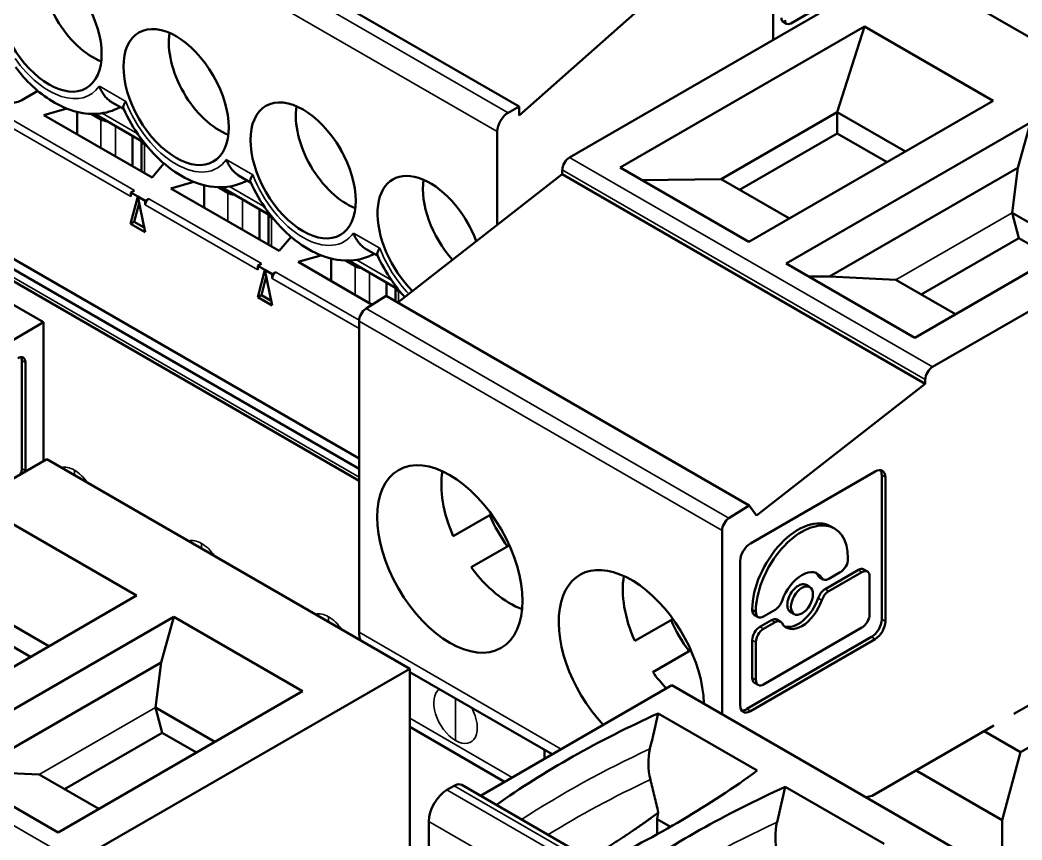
# Model space of a CAD drawing. Header units: millimetres. Extents: x 3137 to 5094, y 789 to 1822.
# Drawn here: x 4167.57 to 4187.09, y 1657.52 to 1673.49 of the extents above; entities that cross this region are included whole.
import ezdxf

# ---------------------------------------------------------------- set-up
doc = ezdxf.new("R2010")
doc.units = ezdxf.units.MM
doc.header["$LTSCALE"] = 1.8
doc.layers.add('외형선(ISO)', color=7, linetype='Continuous', lineweight=50)
doc.layers.add('좁은 외형선(ISO)', color=7, linetype='Continuous', lineweight=35)

msp = doc.modelspace()

# ---------------------------------------------------------------- linework, layer by layer
at = {"layer": '외형선(ISO)'}
for p, q in [((4177.293, 1671.807), (4167.252, 1677.605)), ((4182.243, 1673.123), (4182.243, 1675.228)), ((4178.277, 1670.816), (4184.782, 1674.572)), ((4191.853, 1670.489), (4184.782, 1674.572)), ((4182.584, 1673.427), (4184.022, 1674.257)), ((4177.293, 1671.629), (4179.98, 1674.012)), ((4157.989, 1673.4), (4168.03, 1667.603)), ((4184.022, 1673.364), (4179.261, 1670.616)), ((4182.434, 1673.46), (4182.505, 1673.419)), ((4184.022, 1673.364), (4183.492, 1671.7)), ((4186.529, 1671.917), (4184.022, 1673.364)), ((4171.288, 1672.489), (4171.38, 1672.329)), ((4167.919, 1672.111), (4167.605, 1671.93)), ((4168.485, 1671.766), (4168.037, 1671.64)), ((4169.589, 1671.759), (4169.354, 1671.894)), ((4177.081, 1671.685), (4177.293, 1671.807)), ((4177.293, 1671.807), (4177.293, 1671.629)), ((4186.529, 1671.917), (4181.768, 1669.168)), ((4168.037, 1671.64), (4170.144, 1670.424)), ((4168.684, 1671.267), (4168.684, 1671.702)), ((4169.147, 1671.554), (4168.957, 1671.664)), ((4169.022, 1671.664), (4169.984, 1671.108)), ((4181.229, 1670.394), (4183.492, 1671.7)), ((4183.492, 1671.7), (4183.492, 1671.284)), ((4183.492, 1671.7), (4184.823, 1670.931)), ((4187.254, 1671.498), (4182.493, 1668.749)), ((4187.254, 1671.498), (4187.007, 1670.611)), ((4169.762, 1670.644), (4169.762, 1671.237)), ((4176.869, 1669.5), (4176.869, 1671.318)), ((4181.59, 1670.185), (4183.492, 1671.284)), ((4183.492, 1671.284), (4184.462, 1670.723)), ((4169.937, 1671.136), (4169.937, 1670.543)), ((4170.041, 1671.038), (4169.996, 1671.064)), ((4173.763, 1671.06), (4173.855, 1670.9)), ((4170.144, 1670.424), (4170.375, 1670.698)), ((4179.261, 1670.616), (4181.768, 1669.168)), ((4183.339, 1668.493), (4187.007, 1670.611)), ((4187.007, 1670.611), (4186.896, 1669.734)), ((4172.064, 1670.33), (4171.829, 1670.465)), ((4174.932, 1667.987), (4178.135, 1670.489)), ((4178.135, 1670.571), (4178.135, 1670.489)), ((4185.207, 1666.407), (4178.135, 1670.489)), ((4181.229, 1670.394), (4179.685, 1670.371)), ((4181.229, 1670.394), (4182.56, 1669.625)), ((4185.348, 1666.734), (4191.853, 1670.489)), ((4170.512, 1670.211), (4170.96, 1670.337)), ((4170.512, 1670.211), (4172.619, 1668.995)), ((4171.159, 1669.838), (4171.159, 1670.273)), ((4171.432, 1670.235), (4171.622, 1670.125)), ((4171.497, 1670.235), (4172.459, 1669.679)), ((4169.868, 1670.052), (4169.726, 1669.522)), ((4169.727, 1670.134), (4169.798, 1670.174)), ((4169.727, 1670.134), (4169.868, 1670.052)), ((4169.727, 1670.052), (4169.727, 1670.134)), ((4169.868, 1670.052), (4170.01, 1669.97)), ((4170.01, 1669.358), (4169.868, 1670.052)), ((4170.01, 1669.97), (4170.08, 1670.011)), ((4189.762, 1670.05), (4185.001, 1667.302)), ((4169.797, 1669.563), (4169.894, 1669.926)), ((4170.01, 1669.97), (4170.01, 1669.889)), ((4172.237, 1669.215), (4172.237, 1669.808)), ((4172.412, 1669.707), (4172.412, 1669.114)), ((4172.516, 1669.61), (4172.47, 1669.636)), ((4176.238, 1669.631), (4176.33, 1669.471)), ((4186.896, 1669.734), (4188.055, 1669.065)), ((4186.896, 1669.734), (4187.027, 1669.242)), ((4169.726, 1669.522), (4169.797, 1669.563)), ((4169.726, 1669.522), (4170.01, 1669.358)), ((4169.991, 1669.45), (4169.797, 1669.563)), ((4172.619, 1668.995), (4172.85, 1669.269)), ((4187.027, 1669.242), (4185.125, 1668.144)), ((4187.027, 1669.242), (4187.695, 1668.857)), ((4174.176, 1664.748), (4166.722, 1669.052)), ((4174.176, 1664.952), (4166.898, 1669.154)), ((4174.539, 1668.901), (4174.304, 1669.037)), ((4172.987, 1668.782), (4173.434, 1668.908)), ((4173.634, 1668.409), (4173.634, 1668.845)), ((4166.763, 1668.797), (4174.176, 1664.517)), ((4172.202, 1668.705), (4172.272, 1668.746)), ((4172.202, 1668.705), (4172.343, 1668.623)), ((4172.202, 1668.623), (4172.202, 1668.705)), ((4172.987, 1668.782), (4174.434, 1667.947)), ((4173.906, 1668.806), (4174.097, 1668.697)), ((4173.972, 1668.806), (4174.934, 1668.251)), ((4185.001, 1667.302), (4182.493, 1668.749)), ((4172.343, 1668.623), (4172.201, 1668.093)), ((4172.272, 1668.134), (4172.369, 1668.497)), ((4172.485, 1667.929), (4172.343, 1668.623)), ((4172.343, 1668.623), (4172.485, 1668.541)), ((4172.485, 1668.541), (4172.555, 1668.582)), ((4172.485, 1668.541), (4172.485, 1668.46)), ((4183.339, 1668.493), (4182.938, 1668.493)), ((4184.633, 1668.428), (4183.339, 1668.493)), ((4174.712, 1668.114), (4174.712, 1668.379)), ((4174.887, 1668.278), (4174.887, 1668.013)), ((4184.633, 1668.428), (4185.793, 1667.759)), ((4172.201, 1668.093), (4172.272, 1668.134)), ((4172.201, 1668.093), (4172.485, 1667.929)), ((4172.466, 1668.021), (4172.272, 1668.134)), ((4174.706, 1668.118), (4174.311, 1667.87)), ((4181.777, 1664.035), (4174.706, 1668.118)), ((4174.99, 1668.181), (4174.945, 1668.207)), ((4163.999, 1665.276), (4168.03, 1667.603)), ((4168.03, 1667.603), (4168.03, 1664.9)), ((4174.176, 1661.565), (4174.176, 1667.628)), ((4167.605, 1666.859), (4167.605, 1664.754)), ((4167.676, 1666.818), (4167.676, 1664.713)), ((4185.207, 1666.489), (4185.207, 1666.407)), ((4181.916, 1663.837), (4185.207, 1666.407)), ((4161.589, 1661.181), (4168.095, 1664.937)), ((4175.166, 1660.855), (4168.095, 1664.937)), ((4181.799, 1663.296), (4184.23, 1664.7)), ((4184.358, 1664.626), (4184.358, 1661.819)), ((4184.429, 1664.585), (4184.429, 1661.778)), ((4181.777, 1664.035), (4181.382, 1663.787)), ((4181.777, 1664.035), (4181.916, 1663.837)), ((4176.753, 1663.866), (4176.011, 1663.437)), ((4169.842, 1662.282), (4167.334, 1663.73)), ((4183.367, 1663.628), (4183.438, 1663.587)), ((4181.247, 1659.972), (4181.247, 1663.546)), ((4176.361, 1662.831), (4177.103, 1663.259)), ((4183.7, 1663.007), (4183.7, 1662.993)), ((4181.6, 1660.145), (4181.6, 1662.952)), ((4183.254, 1662.405), (4183.903, 1662.779)), ((4184.008, 1662.79), (4184.079, 1662.749)), ((4183.149, 1662.635), (4183.22, 1662.594)), ((4183.325, 1662.364), (4183.973, 1662.738)), ((4183.551, 1662.735), (4183.325, 1662.604)), ((4184.122, 1662.652), (4184.122, 1661.916)), ((4182.885, 1662.488), (4182.956, 1662.447)), ((4169.842, 1662.282), (4165.08, 1659.533)), ((4166.804, 1662.065), (4168.135, 1661.297)), ((4181.836, 1662.012), (4181.836, 1661.998)), ((4182.282, 1662.002), (4182.056, 1661.871)), ((4170.567, 1661.864), (4165.805, 1659.115)), ((4170.567, 1661.864), (4170.319, 1660.976)), ((4173.074, 1660.416), (4170.567, 1661.864)), ((4179.547, 1661.396), (4180.289, 1661.824)), ((4181.88, 1661.902), (4181.95, 1661.861)), ((4181.907, 1661.958), (4181.907, 1661.971)), ((4181.985, 1661.672), (4182.211, 1661.803)), ((4182.317, 1661.813), (4182.387, 1661.772)), ((4182.581, 1661.96), (4182.651, 1661.919)), ((4166.804, 1661.649), (4167.775, 1661.089)), ((4182.056, 1661.631), (4182.282, 1661.762)), ((4183.973, 1661.657), (4182.056, 1660.55)), ((4181.728, 1660.071), (4184.159, 1661.475)), ((4184.23, 1661.434), (4181.799, 1660.03)), ((4181.836, 1660.677), (4181.836, 1661.414)), ((4180.639, 1661.218), (4179.897, 1660.79)), ((4181.907, 1660.636), (4181.907, 1661.373)), ((4186.934, 1659.974), (4189.109, 1661.23)), ((4166.652, 1658.858), (4170.319, 1660.976)), ((4168.66, 1657.099), (4175.166, 1660.855)), ((4170.319, 1660.976), (4170.208, 1660.1)), ((4175.166, 1660.855), (4175.166, 1656.986)), ((4177.939, 1659.19), (4175.166, 1660.791)), ((4176.539, 1658.382), (4180.27, 1660.536)), ((4180.27, 1660.536), (4190.311, 1654.739)), ((4181.88, 1660.581), (4181.95, 1660.54)), ((4173.074, 1660.416), (4168.313, 1657.667)), ((4189.109, 1660.413), (4187.058, 1659.229)), ((4170.208, 1660.1), (4171.368, 1659.431)), ((4170.208, 1660.1), (4170.34, 1659.608)), ((4180.003, 1659.984), (4181.931, 1658.871)), ((4175.166, 1659.721), (4177.012, 1658.655)), ((4186.542, 1659.748), (4184.172, 1658.38)), ((4170.34, 1659.608), (4168.437, 1658.509)), ((4170.34, 1659.608), (4171.007, 1659.222)), ((4187.058, 1659.229), (4186.351, 1659.638)), ((4177.788, 1659.103), (4177.788, 1659.277)), ((4168.313, 1657.667), (4165.805, 1659.115)), ((4186.704, 1657.904), (4187.058, 1659.229)), ((4185.026, 1658.873), (4186.704, 1657.904)), ((4167.946, 1658.793), (4166.652, 1658.858)), ((4167.946, 1658.793), (4169.105, 1658.124)), ((4175.886, 1658.495), (4176.027, 1658.576)), ((4176.177, 1658.591), (4186.218, 1652.794)), ((4182.478, 1658.556), (4184.406, 1657.442)), ((4184.052, 1658.352), (4184.172, 1658.38)), ((4184.172, 1658.38), (4184.172, 1658.38)), ((4179.98, 1657.927), (4180.005, 1658.052)), ((4179.98, 1657.63), (4179.98, 1657.927)), ((4180.241, 1657.776), (4179.98, 1657.927)), ((4186.704, 1656.821), (4186.704, 1657.904)), ((4175.532, 1657.311), (4175.532, 1657.882))]:
    msp.add_line(p, q, dxfattribs=at)
for centre, major_axis in [((4168.136, 1673.42), (-0.725, 1.256)), ((4170.611, 1671.991), (-0.725, 1.256)), ((4173.086, 1670.562), (-0.725, 1.256)), ((4175.943, 1662.994), (1, -1.732)), ((4182.803, 1662.183), (-0.152, -0.264))]:
    msp.add_ellipse(centre, major_axis=major_axis, ratio=0.57735, dxfattribs=at)
for centre, major_axis, ratio, start_param, end_param in [((4168.984, 1673.91), (-0.7, 1.212), 0.57735, 0.613952, 2.52764), ((4182.514, 1673.597), (-0.079, -0.137), 0.57735, 5.497787, 6.283185), ((4182.584, 1673.556), (-0.079, -0.137), 0.57735, 5.497787, 7.068583), ((4171.459, 1672.481), (-0.7, 1.212), 0.57735, 0.613952, 2.52764), ((4182.392, 1673.209), (-0.105, -0.183), 0.57735, 5.497787, 5.596602), ((4167.605, 1672.338), (-0.25, -0.433), 0.57735, 5.497787, 7.068583), ((4173.934, 1671.052), (-0.7, 1.212), 0.57735, 0.613952, 2.52764), ((4177.081, 1671.44), (-0.15, -0.26), 0.57735, 3.926991, 5.497787), ((4169.288, 1671.636), (0.2, 0), 0.57735, 3.926991, 4.616874), ((4170.137, 1671.146), (-0.2, 0), 0.57735, 0.095515, 0.785398), ((4178.277, 1670.653), (-0.1, -0.173), 0.57735, 3.926991, 5.497787), ((4175.56, 1669.133), (-0.725, 1.256), 0.57735, 4.426794, 8.301264), ((4176.409, 1669.623), (-0.7, 1.212), 0.57735, 0.613952, 1.928356), ((4170.08, 1669.93), (-0.05, -0.0866), 0.57735, 3.926991, 5.497787), ((4171.763, 1670.207), (0.2, 0), 0.57735, 3.926991, 4.616874), ((4172.612, 1669.717), (-0.2, 0), 0.57735, 0.095515, 0.785398), ((4174.238, 1668.778), (0.2, 0), 0.57735, 3.926991, 4.616874), ((4172.555, 1668.501), (-0.05, -0.0866), 0.57735, 3.926991, 5.497787), ((4175.087, 1668.288), (-0.2, 0), 0.57735, 0.095515, 0.785398), ((4174.317, 1667.71), (-0.1, -0.173), 0.57735, 3.970624, 5.497787), ((4167.527, 1666.732), (0.105, 0.183), 0.57735, 5.497787, 7.068583), ((4167.456, 1666.773), (0.105, 0.183), 0.57735, 5.497787, 5.941106), ((4185.348, 1666.57), (-0.1, -0.173), 0.57735, 3.926991, 5.497787), ((4167.456, 1664.668), (0.105, 0.183), 0.57735, 4.887569, 5.497787), ((4184.23, 1664.47), (0.141, 0.243), 0.57735, 5.497787, 7.068583), ((4184.159, 1664.511), (0.141, 0.243), 0.57735, 5.497787, 6.028868), ((4167.527, 1664.627), (0.105, 0.183), 0.57735, 5.398973, 5.497787), ((4177.116, 1663.671), (-0.946, 1.638), 0.57735, 0.609026, 1.384684), ((4177.823, 1664.079), (-0.946, 1.638), 0.57735, 1.384684, 1.756909), ((4181.388, 1663.627), (-0.1, -0.173), 0.57735, 3.970624, 5.497787), ((4182.733, 1662.53), (0.634, 1.098), 0.57735, 0, 2.356194), ((4182.803, 1662.489), (0.634, 1.098), 0.57735, 5.497787, 8.63938), ((4181.799, 1663.067), (-0.141, -0.243), 0.57735, 3.926991, 5.497787), ((4179.479, 1660.953), (-1, 1.732), 0.57735, 3.95119, 8.241943), ((4183.551, 1662.907), (0.105, 0.183), 0.57735, 3.926991, 5.497787), ((4177.116, 1663.671), (-0.946, 1.638), 0.57735, 1.756909, 2.532567), ((4182.803, 1662.183), (0.304, 0.527), 0.57735, 5.949564, 8.187603), ((4183.903, 1662.607), (0.105, 0.183), 0.57735, 0, 0.785398), ((4180.651, 1661.63), (0.946, -1.638), 0.57735, 3.750619, 4.526277), ((4182.733, 1662.224), (0.304, 0.527), 0.57735, 5.949564, 6.166807), ((4183.254, 1662.817), (-0.105, -0.183), 0.57735, 5.949564, 6.283185), ((4183.325, 1662.776), (-0.105, -0.183), 0.57735, 5.949564, 7.068583), ((4183.973, 1662.566), (0.105, 0.183), 0.57735, 5.497787, 7.068583), ((4182.733, 1662.224), (0.152, 0.264), 0.57735, 0, 3.141593), ((4183.254, 1662.233), (-0.105, -0.183), 0.57735, 3.926991, 5.04601), ((4182.803, 1662.183), (-0.304, -0.527), 0.57735, 5.949564, 8.187603), ((4182.733, 1662.224), (-0.304, -0.527), 0.57735, 0.116379, 1.904417), ((4183.325, 1662.192), (-0.105, -0.183), 0.57735, 3.926991, 5.04601), ((4181.985, 1662.084), (-0.105, -0.183), 0.57735, 5.497787, 6.283185), ((4182.282, 1662.174), (0.105, 0.183), 0.57735, 3.926991, 5.04601), ((4181.358, 1662.038), (0.946, -1.638), 0.57735, 4.526277, 4.898501), ((4182.056, 1662.044), (-0.105, -0.183), 0.57735, 5.497787, 7.068583), ((4182.211, 1661.631), (0.105, 0.183), 0.57735, 0, 0.785398), ((4183.973, 1661.83), (0.105, 0.183), 0.57735, 3.926991, 5.497787), ((4184.159, 1661.704), (0.141, 0.243), 0.57735, 3.926991, 5.497787), ((4181.985, 1661.5), (-0.105, -0.183), 0.57735, 3.926991, 5.497787), ((4182.056, 1661.459), (-0.105, -0.183), 0.57735, 3.926991, 5.497787), ((4182.282, 1661.59), (0.105, 0.183), 0.57735, 5.949564, 7.068583), ((4184.23, 1661.663), (0.141, 0.243), 0.57735, 3.926991, 5.497787), ((4174.6, 1661.81), (-0.3, -0.52), 0.57735, 5.497787, 5.849572), ((4180.651, 1661.63), (0.946, -1.638), 0.57735, 4.898501, 5.123912), ((4181.985, 1660.763), (-0.105, -0.183), 0.57735, 5.497787, 6.283185), ((4182.056, 1660.723), (-0.105, -0.183), 0.57735, 5.497787, 7.068583), ((4181.799, 1660.26), (-0.141, -0.243), 0.57735, 5.497787, 7.068583), ((4181.728, 1660.3), (-0.141, -0.243), 0.57735, 0.254317, 0.785398), ((4192.333, 1650.893), (-20, 0), 0.57735, 5.376697, 5.59774), ((4192.333, 1643.531), (-13.016, -69.532), 0.218386, 4.514556, 4.524759), ((4180.554, 1658.88), (-0.213, 0.99), 0.718086, 0.992119, 1.603505), ((4166.184, 1665.99), (20, 0), 0.57735, 5.397834, 5.618878), ((4175.886, 1658.086), (-0.25, -0.433), 0.57735, 3.926991, 5.497787), ((4176.027, 1658.331), (0.15, 0.26), 0.57735, 0, 0.785398), ((4194.808, 1649.464), (-20, 0), 0.57735, 5.376697, 5.59774), ((4194.808, 1642.102), (-13.016, -69.532), 0.218386, 4.514556, 4.524759), ((4183.029, 1657.452), (-0.213, 0.99), 0.718086, 0.992119, 1.603505)]:
    msp.add_ellipse(centre, major_axis=major_axis, ratio=ratio, start_param=start_param, end_param=end_param, dxfattribs=at)
for points, knots in [([(4167.48, 1672.576), (4167.582, 1672.441), (4167.694, 1672.315), (4167.934, 1672.091), (4168.062, 1671.992), (4168.332, 1671.828), (4168.473, 1671.762), (4168.77, 1671.676), (4168.926, 1671.655), (4169.234, 1671.678), (4169.386, 1671.721), (4169.523, 1671.796), (4169.523, 1671.796), (4169.524, 1671.797)], [2.570912, 2.570912, 2.570912, 2.570912, 2.842128, 2.842128, 3.113344, 3.113344, 3.384559, 3.384559, 3.655775, 3.655775, 3.915873, 3.915873, 3.916819, 3.916819, 3.916819, 3.916819]), ([(4169.354, 1671.894), (4169.35, 1671.897), (4169.346, 1671.899), (4169.341, 1671.902), (4169.329, 1671.91), (4169.317, 1671.918), (4169.305, 1671.928), (4169.294, 1671.937), (4169.282, 1671.947), (4169.271, 1671.957), (4169.26, 1671.968), (4169.25, 1671.979), (4169.239, 1671.991), (4169.229, 1672.002), (4169.219, 1672.015), (4169.21, 1672.027), (4169.2, 1672.04), (4169.191, 1672.053), (4169.183, 1672.067), (4169.174, 1672.081), (4169.166, 1672.095), (4169.158, 1672.11), (4169.15, 1672.124), (4169.142, 1672.139), (4169.135, 1672.154), (4169.128, 1672.17), (4169.122, 1672.185), (4169.116, 1672.201)], [0.5832526, 0.5832526, 0.5832526, 0.5832526, 0.6016391, 0.6016391, 0.6016391, 0.6542184, 0.6542184, 0.6542184, 0.7068174, 0.7068174, 0.7068174, 0.759171, 0.759171, 0.759171, 0.8114111, 0.8114111, 0.8114111, 0.8636676, 0.8636676, 0.8636676, 0.9158958, 0.9158958, 0.9158958, 0.9682186, 0.9682186, 0.9682186, 1.0204727, 1.0204727, 1.0204727, 1.0204727]), ([(4169.585, 1671.769), (4169.583, 1671.772), (4169.582, 1671.775), (4169.582, 1671.778), (4169.581, 1671.783), (4169.581, 1671.788), (4169.581, 1671.794), (4169.581, 1671.799), (4169.582, 1671.805), (4169.584, 1671.812), (4169.585, 1671.818), (4169.588, 1671.825), (4169.59, 1671.832), (4169.593, 1671.839), (4169.596, 1671.846), (4169.6, 1671.854), (4169.604, 1671.862), (4169.609, 1671.87), (4169.614, 1671.878), (4169.619, 1671.886), (4169.625, 1671.895), (4169.631, 1671.904)], [0.6696626, 0.6696626, 0.6696626, 0.6696626, 0.7057633, 0.7057633, 0.7057633, 0.7581259, 0.7581259, 0.7581259, 0.8103638, 0.8103638, 0.8103638, 0.8626229, 0.8626229, 0.8626229, 0.9148484, 0.9148484, 0.9148484, 0.9671682, 0.9671682, 0.9671682, 1.0194216, 1.0194216, 1.0194216, 1.0194216]), ([(4169.585, 1671.769), (4169.675, 1671.57), (4169.786, 1671.379), (4170.042, 1671.026), (4170.186, 1670.864), (4170.5, 1670.587), (4170.67, 1670.47), (4171.031, 1670.299), (4171.224, 1670.243), (4171.584, 1670.23), (4171.75, 1670.256), (4171.935, 1670.335), (4171.967, 1670.35), (4171.998, 1670.368)], [2.185909, 2.185909, 2.185909, 2.185909, 2.534125, 2.534125, 2.882342, 2.882342, 3.230558, 3.230558, 3.578774, 3.578774, 3.856739, 3.856739, 3.916819, 3.916819, 3.916819, 3.916819]), ([(4171.829, 1670.465), (4171.825, 1670.468), (4171.82, 1670.471), (4171.816, 1670.473), (4171.804, 1670.481), (4171.792, 1670.49), (4171.78, 1670.499), (4171.769, 1670.508), (4171.757, 1670.518), (4171.746, 1670.528), (4171.735, 1670.539), (4171.725, 1670.55), (4171.714, 1670.562), (4171.704, 1670.574), (4171.694, 1670.586), (4171.685, 1670.599), (4171.675, 1670.611), (4171.666, 1670.625), (4171.658, 1670.638), (4171.649, 1670.652), (4171.641, 1670.666), (4171.633, 1670.681), (4171.625, 1670.695), (4171.617, 1670.71), (4171.61, 1670.726), (4171.603, 1670.741), (4171.597, 1670.756), (4171.59, 1670.772)], [0.5832526, 0.5832526, 0.5832526, 0.5832526, 0.6016391, 0.6016391, 0.6016391, 0.6542184, 0.6542184, 0.6542184, 0.7068174, 0.7068174, 0.7068174, 0.759171, 0.759171, 0.759171, 0.8114111, 0.8114111, 0.8114111, 0.8636676, 0.8636676, 0.8636676, 0.9158958, 0.9158958, 0.9158958, 0.9682186, 0.9682186, 0.9682186, 1.0204727, 1.0204727, 1.0204727, 1.0204727]), ([(4172.06, 1670.34), (4172.058, 1670.343), (4172.057, 1670.346), (4172.057, 1670.349), (4172.056, 1670.354), (4172.055, 1670.359), (4172.056, 1670.365), (4172.056, 1670.37), (4172.057, 1670.376), (4172.059, 1670.383), (4172.06, 1670.389), (4172.062, 1670.396), (4172.065, 1670.403), (4172.068, 1670.41), (4172.071, 1670.417), (4172.075, 1670.425), (4172.079, 1670.433), (4172.084, 1670.441), (4172.089, 1670.449), (4172.094, 1670.458), (4172.1, 1670.466), (4172.106, 1670.475)], [0.6696626, 0.6696626, 0.6696626, 0.6696626, 0.7057633, 0.7057633, 0.7057633, 0.7581259, 0.7581259, 0.7581259, 0.8103638, 0.8103638, 0.8103638, 0.8626229, 0.8626229, 0.8626229, 0.9148484, 0.9148484, 0.9148484, 0.9671682, 0.9671682, 0.9671682, 1.0194216, 1.0194216, 1.0194216, 1.0194216]), ([(4172.06, 1670.34), (4172.149, 1670.141), (4172.261, 1669.95), (4172.516, 1669.597), (4172.661, 1669.435), (4172.975, 1669.158), (4173.145, 1669.041), (4173.506, 1668.87), (4173.699, 1668.814), (4174.059, 1668.801), (4174.225, 1668.827), (4174.41, 1668.906), (4174.442, 1668.921), (4174.473, 1668.939)], [2.185909, 2.185909, 2.185909, 2.185909, 2.534125, 2.534125, 2.882342, 2.882342, 3.230558, 3.230558, 3.578774, 3.578774, 3.856739, 3.856739, 3.916819, 3.916819, 3.916819, 3.916819]), ([(4174.304, 1669.037), (4174.3, 1669.039), (4174.295, 1669.042), (4174.291, 1669.044), (4174.279, 1669.052), (4174.267, 1669.061), (4174.255, 1669.07), (4174.243, 1669.079), (4174.232, 1669.089), (4174.221, 1669.1), (4174.21, 1669.11), (4174.199, 1669.121), (4174.189, 1669.133), (4174.179, 1669.145), (4174.169, 1669.157), (4174.16, 1669.17), (4174.15, 1669.182), (4174.141, 1669.196), (4174.132, 1669.209), (4174.124, 1669.223), (4174.115, 1669.237), (4174.108, 1669.252), (4174.1, 1669.266), (4174.092, 1669.281), (4174.085, 1669.297), (4174.078, 1669.312), (4174.072, 1669.328), (4174.065, 1669.343)], [0.5832526, 0.5832526, 0.5832526, 0.5832526, 0.6016391, 0.6016391, 0.6016391, 0.6542184, 0.6542184, 0.6542184, 0.7068174, 0.7068174, 0.7068174, 0.759171, 0.759171, 0.759171, 0.8114111, 0.8114111, 0.8114111, 0.8636676, 0.8636676, 0.8636676, 0.9158958, 0.9158958, 0.9158958, 0.9682186, 0.9682186, 0.9682186, 1.0204727, 1.0204727, 1.0204727, 1.0204727]), ([(4174.534, 1668.911), (4174.533, 1668.914), (4174.532, 1668.917), (4174.532, 1668.92), (4174.531, 1668.925), (4174.53, 1668.93), (4174.531, 1668.936), (4174.531, 1668.941), (4174.532, 1668.947), (4174.533, 1668.954), (4174.535, 1668.96), (4174.537, 1668.967), (4174.54, 1668.974), (4174.543, 1668.981), (4174.546, 1668.989), (4174.55, 1668.996), (4174.554, 1669.004), (4174.559, 1669.012), (4174.564, 1669.02), (4174.569, 1669.029), (4174.575, 1669.037), (4174.581, 1669.046)], [0.6696626, 0.6696626, 0.6696626, 0.6696626, 0.7057633, 0.7057633, 0.7057633, 0.7581259, 0.7581259, 0.7581259, 0.8103638, 0.8103638, 0.8103638, 0.8626229, 0.8626229, 0.8626229, 0.9148484, 0.9148484, 0.9148484, 0.9671682, 0.9671682, 0.9671682, 1.0194216, 1.0194216, 1.0194216, 1.0194216]), ([(4174.534, 1668.911), (4174.612, 1668.74), (4174.705, 1668.574), (4174.89, 1668.304), (4174.975, 1668.194), (4175.066, 1668.093)], [2.185909, 2.185909, 2.185909, 2.185909, 2.4859649, 2.4859649, 2.7076018, 2.7076018, 2.7076018, 2.7076018]), ([(4179.851, 1658.695), (4179.864, 1658.642), (4179.877, 1658.588), (4179.89, 1658.534), (4179.902, 1658.481), (4179.915, 1658.427), (4179.928, 1658.374), (4179.941, 1658.32), (4179.954, 1658.266), (4179.967, 1658.213), (4179.98, 1658.159), (4179.993, 1658.106), (4180.005, 1658.052)], [27.3487746, 27.3487746, 27.3487746, 27.3487746, 27.5141397, 27.5141397, 27.5141397, 27.6795053, 27.6795053, 27.6795053, 27.8448716, 27.8448716, 27.8448716, 28.0102384, 28.0102384, 28.0102384, 28.0102384])]:
    msp.add_open_spline(points, degree=3, knots=knots, dxfattribs=at)
msp.add_rational_spline([(4180.005, 1658.052), (4179.328, 1657.551), (4178.654, 1657.161)], [1.02770253116, 1.03021040397, 1.03021599738], degree=2, dxfattribs=at)
at = {"layer": '좁은 외형선(ISO)'}
for p, q in [((4177.081, 1671.685), (4167.04, 1677.482)), ((4176.869, 1671.318), (4166.828, 1677.115)), ((4169.631, 1671.904), (4169.116, 1672.201)), ((4166.969, 1671.807), (4169.798, 1670.174)), ((4169.727, 1670.052), (4166.898, 1671.685)), ((4169.174, 1671.677), (4169.856, 1671.284)), ((4169.147, 1670.999), (4169.147, 1671.554)), ((4169.43, 1670.836), (4169.43, 1671.428)), ((4169.996, 1671.064), (4169.996, 1670.509)), ((4178.277, 1670.816), (4185.348, 1666.734)), ((4172.106, 1670.475), (4171.59, 1670.772)), ((4178.135, 1670.571), (4185.207, 1666.489)), ((4171.649, 1670.249), (4172.331, 1669.855)), ((4170.08, 1670.011), (4172.272, 1668.746)), ((4171.622, 1669.57), (4171.622, 1670.125)), ((4171.905, 1669.407), (4171.905, 1670)), ((4172.202, 1668.623), (4170.01, 1669.889)), ((4172.47, 1669.636), (4172.47, 1669.08)), ((4186.896, 1669.734), (4184.633, 1668.428)), ((4174.581, 1669.046), (4174.065, 1669.343)), ((4174.176, 1664.585), (4166.722, 1668.889)), ((4174.097, 1668.141), (4174.097, 1668.697)), ((4174.124, 1668.82), (4174.806, 1668.426)), ((4174.176, 1667.483), (4172.485, 1668.46)), ((4172.555, 1668.582), (4174.176, 1667.646)), ((4174.38, 1667.978), (4174.38, 1668.571)), ((4174.945, 1668.207), (4174.945, 1667.998)), ((4174.311, 1667.87), (4181.382, 1663.787)), ((4181.247, 1663.546), (4174.176, 1667.628)), ((4167.676, 1666.818), (4167.605, 1666.859)), ((4167.676, 1664.713), (4167.605, 1664.754)), ((4168.631, 1664.628), (4168.631, 1664.724)), ((4184.429, 1664.585), (4184.358, 1664.626)), ((4171.106, 1663.199), (4171.106, 1663.296)), ((4183.903, 1662.779), (4183.973, 1662.738)), ((4183.191, 1662.624), (4183.12, 1662.665)), ((4183.254, 1662.405), (4183.325, 1662.364)), ((4183.191, 1662.19), (4183.12, 1662.23)), ((4181.907, 1661.971), (4181.836, 1662.012)), ((4181.907, 1661.958), (4181.836, 1661.998)), ((4173.581, 1661.77), (4173.581, 1661.867)), ((4182.211, 1661.803), (4182.282, 1661.762)), ((4184.429, 1661.778), (4184.358, 1661.819)), ((4181.985, 1661.672), (4182.056, 1661.631)), ((4174.176, 1661.565), (4178.114, 1659.291)), ((4181.907, 1661.373), (4181.836, 1661.414)), ((4184.159, 1661.475), (4184.23, 1661.434)), ((4161.589, 1661.181), (4168.66, 1657.099)), ((4181.907, 1660.636), (4181.836, 1660.677)), ((4176.055, 1660.277), (4176.055, 1659.458)), ((4170.208, 1660.1), (4167.946, 1658.793)), ((4181.728, 1660.071), (4181.799, 1660.03)), ((4175.166, 1659.89), (4177.159, 1658.739)), ((4175.886, 1658.495), (4185.927, 1652.697)), ((4176.027, 1658.576), (4186.068, 1652.779)), ((4185.573, 1652.085), (4175.532, 1657.882))]:
    msp.add_line(p, q, dxfattribs=at)
for centre, major_axis, start_param, end_param in [((4168.136, 1673.42), (0.8, -1.386), 4.875419, 6.544985), ((4170.611, 1671.991), (0.8, -1.386), 4.45059, 6.544985), ((4173.086, 1670.562), (0.8, -1.386), 4.45059, 6.544985), ((4175.56, 1669.133), (0.8, -1.386), 4.45059, 5.12393), ((4168.631, 1664.234), (-0.3, 0.52), 5.497787, 6.136811), ((4168.631, 1664.234), (0.3, -0.52), 1.717171, 2.356194), ((4171.106, 1662.806), (-0.3, 0.52), 5.497787, 6.136811), ((4171.106, 1662.806), (0.3, -0.52), 1.717171, 2.356194), ((4173.581, 1661.377), (-0.3, 0.52), 5.497787, 6.136811), ((4173.581, 1661.377), (0.3, -0.52), 1.717171, 2.356194), ((4176.055, 1659.948), (-0.3, 0.52), 0.048764, 2.356194), ((4176.055, 1659.948), (0.3, -0.52), 5.497787, 7.805217), ((4192.333, 1650.275), (-20, 0), 5.386899, 5.559793), ((4192.333, 1649.807), (-19.819, 0), 5.393683, 5.531385), ((4194.808, 1648.846), (-20, 0), 5.386899, 5.559793)]:
    msp.add_ellipse(centre, major_axis=major_axis, ratio=0.57735, start_param=start_param, end_param=end_param, dxfattribs=at)

doc.saveas('drawing.dxf')
